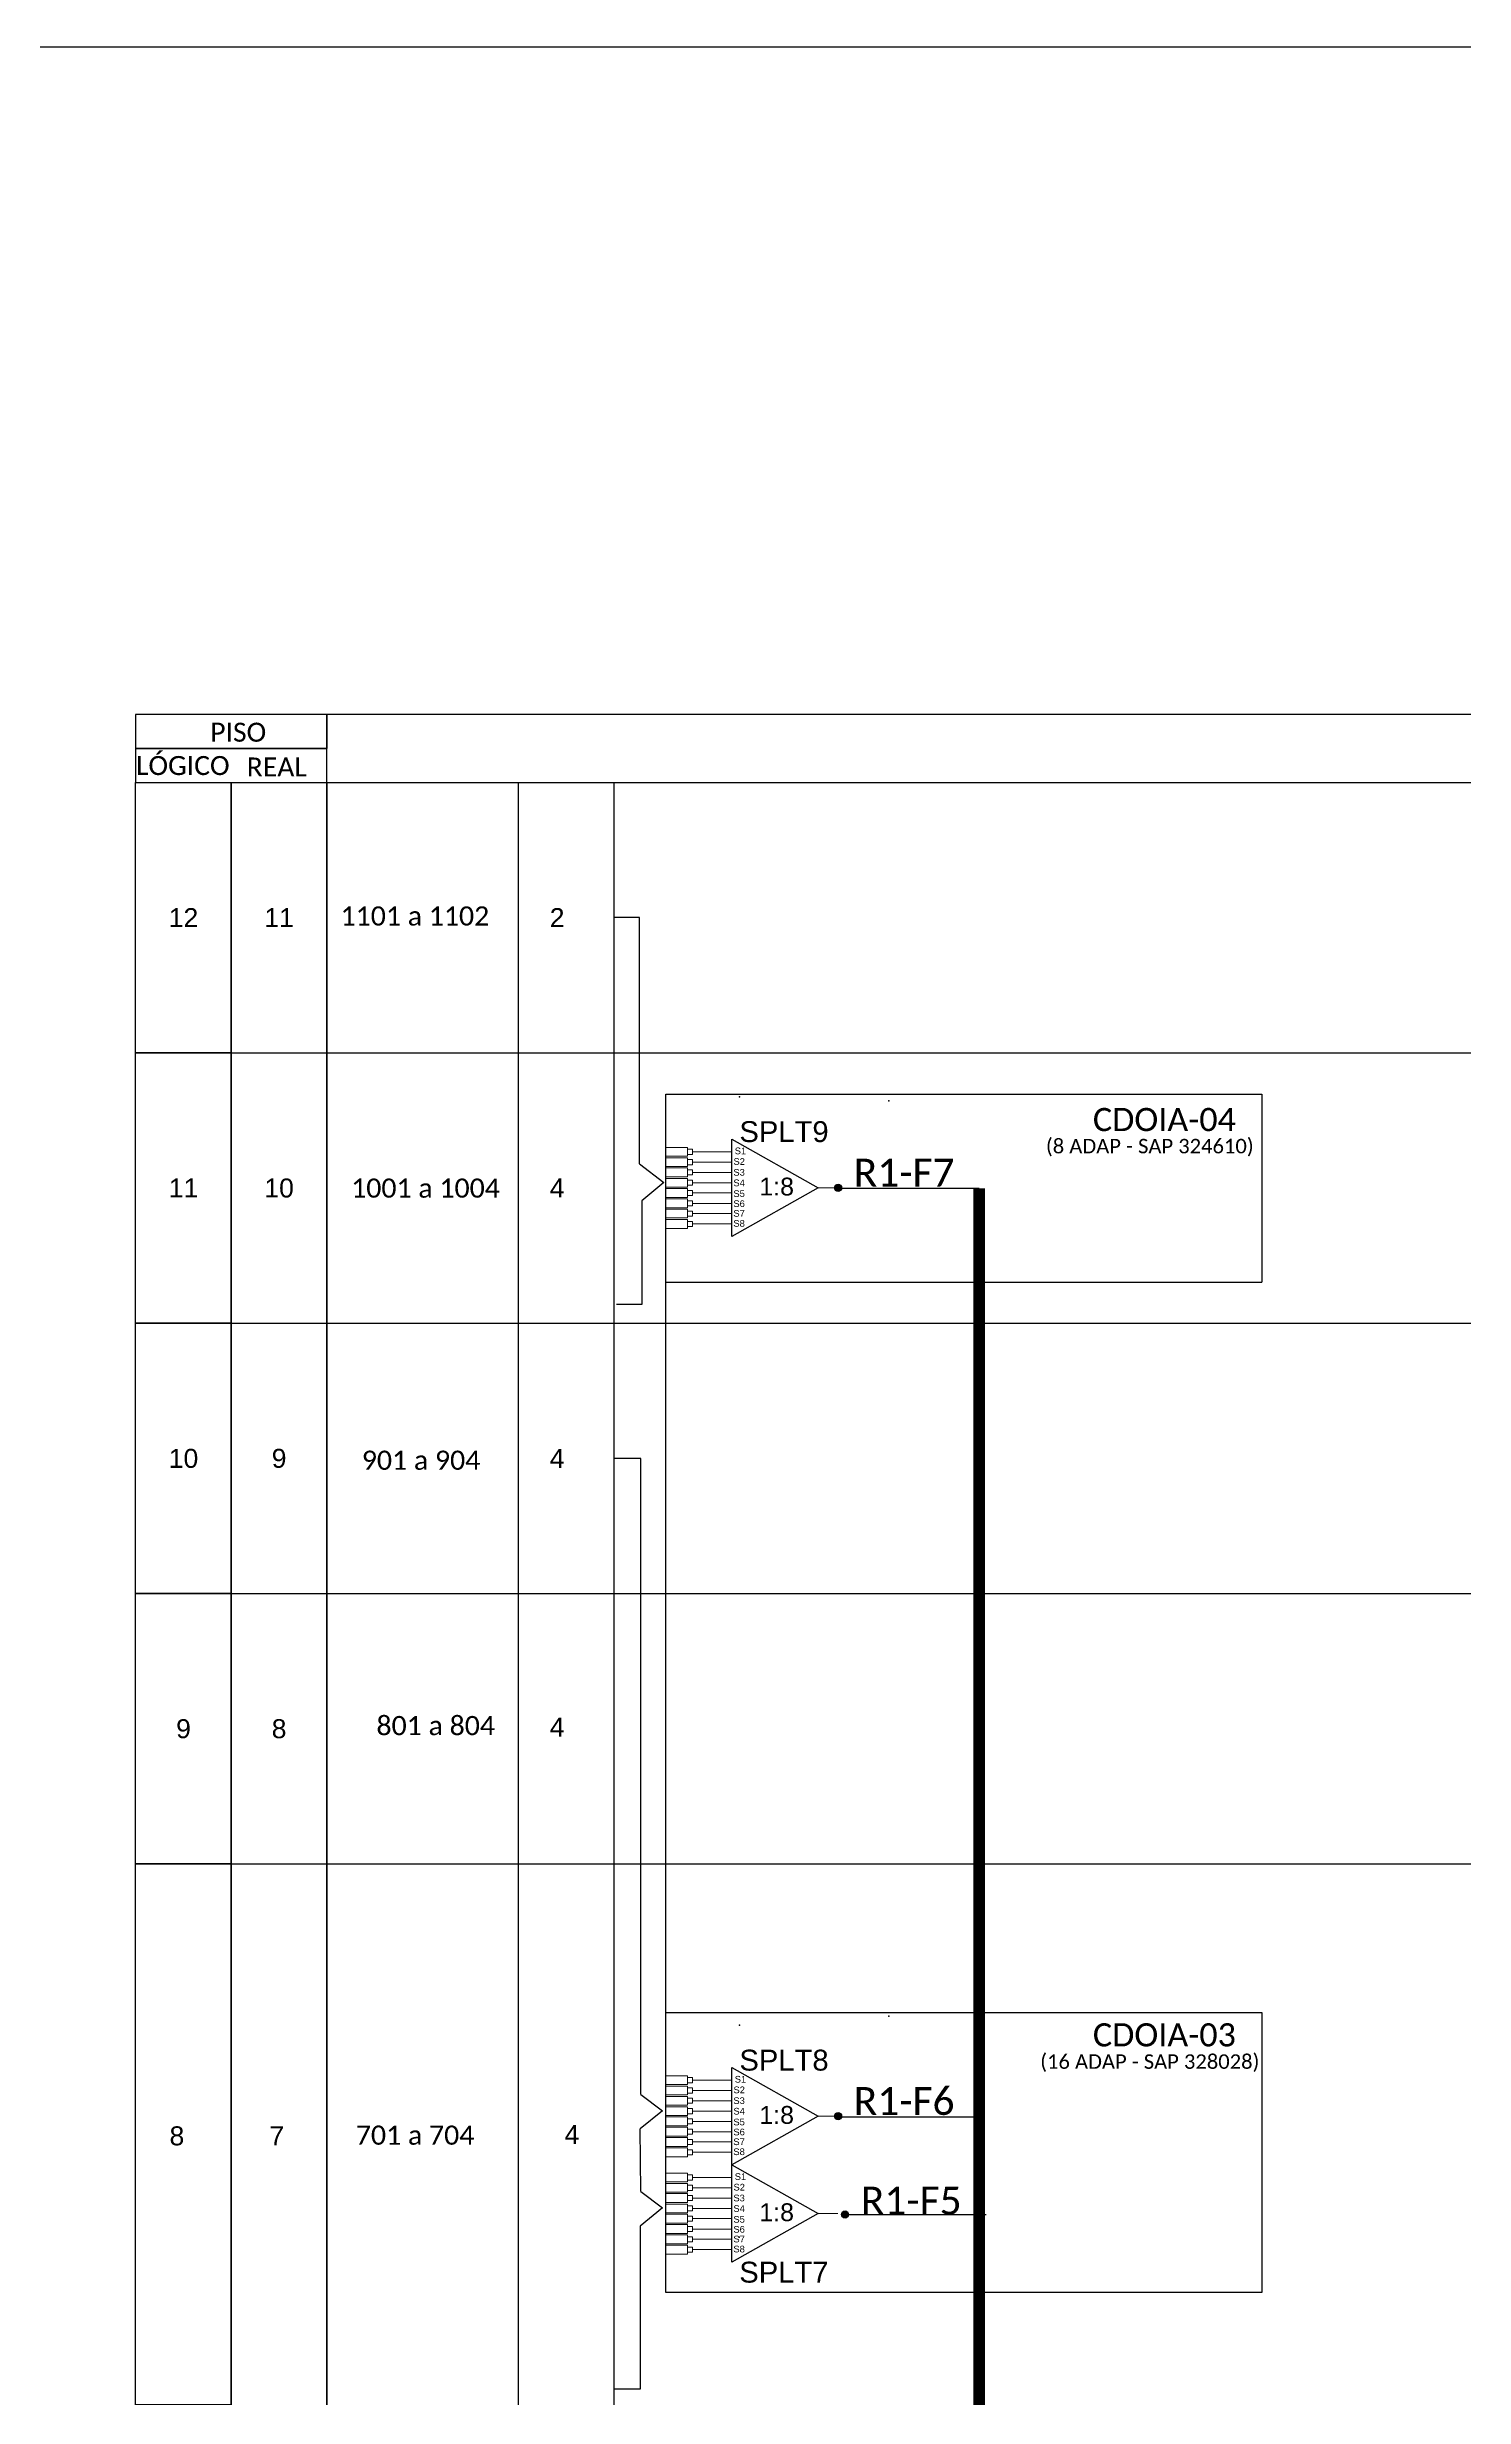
# Model space of a CAD drawing. Header units: metres. Extents: x -203 to 1885, y -55 to 636.
# Drawn here: x 541.9 to 629.8, y 490.2 to 636 of the extents above; entities that cross this region are included whole.
import ezdxf
from ezdxf.enums import TextEntityAlignment as Align

# ---------------------------------------------------------------- set-up
doc = ezdxf.new("R2010")
doc.units = ezdxf.units.M
doc.styles.add('ARIAL', font='arial.ttf')
doc.styles.add('WMF-Calibri0', font='calibri.ttf')

# ---------------------------------------------------------------- blocks, each defined once
blk = doc.blocks.new('SPLITTER_')
blk.add_point((0, 0))
at = {"style": 'ARIAL', "flags": 4}
blk.add_attdef('SPLT', (0, -3.26), '', height=1.5, dxfattribs=at)
blk = doc.blocks.new('SPLT_1-8_SC-APC_ESQ')
at = {"color": 1}
blk.add_lwpolyline([(7.37, -2.1), (17.04, -7.55), (7.37, -13), (7.37, -2.1)], dxfattribs=at)
at = {"color": 3, "lineweight": 0}
for points in [[(2.41, -3.02), (0, -3.02)], [(2.41, -4), (0, -4)], [(2.41, -4.17), (0, -4.17)], [(2.41, -5.16), (0, -5.16)], [(2.41, -3.02), (2.41, -4)], [(2.41, -4.17), (2.41, -5.16)], [(2.99, -3.51), (7.37, -3.51)], [(7.37, -4.66), (2.99, -4.66)], [(2.41, -5.32), (0, -5.32)], [(2.41, -6.31), (0, -6.31)], [(2.41, -6.48), (0, -6.48)], [(2.41, -7.46), (0, -7.46)], [(2.41, -7.63), (0, -7.63)], [(2.41, -5.32), (2.41, -6.31)], [(2.41, -6.48), (2.41, -7.46)], [(2.41, -7.63), (2.41, -8.62)], [(7.37, -5.82), (2.99, -5.82)], [(7.37, -6.97), (2.99, -6.97)], [(2.41, -8.62), (0, -8.62)], [(2.41, -8.78), (0, -8.78)], [(2.41, -9.77), (0, -9.77)], [(2.41, -9.94), (0, -9.94)], [(2.41, -8.78), (2.41, -9.77)], [(2.41, -9.94), (2.41, -10.92)], [(7.37, -8.12), (2.99, -8.12)], [(7.37, -9.28), (2.99, -9.28)], [(7.37, -10.43), (2.99, -10.43)], [(2.41, -10.92), (0, -10.92)], [(2.41, -11.09), (0, -11.09)], [(2.41, -12.08), (0, -12.08)], [(2.41, -11.09), (2.41, -12.08)], [(7.37, -11.58), (2.99, -11.58)]]:
    blk.add_lwpolyline(points, dxfattribs=at)
for points in [[(2.99, -3.22), (2.41, -3.22), (2.41, -3.8), (2.99, -3.8)], [(2.99, -4.38), (2.41, -4.38), (2.41, -4.95), (2.99, -4.95)], [(2.99, -5.53), (2.41, -5.53), (2.41, -6.1), (2.99, -6.1)], [(2.99, -6.68), (2.41, -6.68), (2.41, -7.26), (2.99, -7.26)], [(2.99, -7.84), (2.41, -7.84), (2.41, -8.41), (2.99, -8.41)], [(2.99, -8.99), (2.41, -8.99), (2.41, -9.56), (2.99, -9.56)], [(2.99, -10.14), (2.41, -10.14), (2.41, -10.72), (2.99, -10.72)], [(2.99, -11.3), (2.41, -11.3), (2.41, -11.87), (2.99, -11.87)]]:
    blk.add_lwpolyline(points, close=True, dxfattribs=at)
at = {"color": 1, "lineweight": 0}
blk.add_lwpolyline([(17.04, -7.55), (19.26, -7.55)], dxfattribs=at)
at = {"color": 1, "style": 'ARIAL'}
for s, height, p in [('S2', 0.75, (7.56, -4.97)), ('S1', 0.75, (7.7, -3.78)), ('S5', 0.75, (7.55, -8.57)), ('S3', 0.75, (7.55, -6.18)), ('S4', 0.75, (7.55, -7.36)), ('1:8', 2, (10.45, -8.4)), ('S6', 0.75, (7.55, -9.69)), ('S7', 0.75, (7.55, -10.78)), ('S8', 0.75, (7.55, -11.9))]:
    blk.add_text(s, height=height, dxfattribs=at).set_placement(p)
blk = doc.blocks.new('A$C415C251F')
at = {"color": 3}
blk.add_point((0, 0), dxfattribs=at)
blk = doc.blocks.new('LEG_CDOIA8_C-SPLT_ESQ')
at = {"color": 3, "extrusion": (0, 0, -1), "xscale": -1, "zscale": -1}
blk.add_blockref('A$C415C251F', (0, 0), dxfattribs=at)
at = {"color": 1, "style": 'WMF-Calibri0', "flags": 4}
blk.add_attdef('CDO', (21.44, -2.61), '', height=2, dxfattribs=at)
blk.add_attdef('MODELO', text='', height=1.5, dxfattribs=at).set_placement((22.54, -4.54), align=Align.CENTER)
at = {"style": 'ARIAL', "flags": 4}
blk.add_attdef('SPLITAGEM', text='', height=1.5, dxfattribs=at).set_placement((18.61, -12.59), align=Align.CENTER)

msp = doc.modelspace()

# ---------------------------------------------------------------- hatches: boundary and pattern name
h = msp.add_hatch(color=3)
h.dxf.hatch_style = 1
edge = h.paths.add_edge_path()
edge.add_arc((590.98, 565.2), 0.221, 0, 360)
h = msp.add_hatch(color=3)
h.dxf.hatch_style = 1
edge = h.paths.add_edge_path()
edge.add_arc((590.98, 507.58), 0.221, 0, 360)
h = msp.add_hatch(color=3)
h.dxf.hatch_style = 1
edge = h.paths.add_edge_path()
edge.add_arc((591.41, 501.48), 0.221, 0, 360)

# ---------------------------------------------------------------- linework, layer by layer
for p, q in [((553.33, 590.36), (559.27, 590.36)), ((553.33, 573.58), (553.33, 590.36)), ((559.27, 590.36), (661.26, 590.36)), ((559.27, 590.36), (628.32, 590.36)), ((559.27, 573.58), (559.27, 590.36)), ((559.27, 590.36), (559.27, 573.58)), ((571.13, 590.36), (571.13, 456.11)), ((577.06, 590.36), (577.06, 573.58)), ((553.33, 573.58), (559.27, 573.58)), ((553.33, 556.8), (553.33, 573.58)), ((559.27, 573.58), (661.26, 573.58)), ((559.27, 573.58), (628.32, 573.58)), ((559.27, 556.8), (559.27, 573.58)), ((559.27, 573.58), (559.27, 556.8)), ((571.13, 573.58), (571.13, 422.55)), ((577.06, 573.58), (577.06, 556.8)), ((553.33, 556.8), (559.27, 556.8)), ((553.33, 540.02), (553.33, 556.8)), ((559.27, 556.8), (661.26, 556.8)), ((559.27, 556.8), (628.32, 556.8)), ((559.27, 540.02), (559.27, 556.8)), ((559.27, 556.8), (559.27, 540.02)), ((571.13, 556.8), (571.13, 405.76)), ((577.06, 556.8), (577.06, 540.02)), ((553.33, 540.02), (559.27, 540.02)), ((553.33, 523.24), (553.33, 540.02)), ((559.27, 540.02), (661.26, 540.02)), ((559.27, 540.02), (628.32, 540.02)), ((559.27, 523.24), (559.27, 540.02)), ((559.27, 540.02), (559.27, 523.24)), ((571.13, 540.02), (571.13, 388.98)), ((577.06, 540.02), (577.06, 523.24)), ((553.33, 523.24), (559.27, 523.24)), ((553.33, 489.67), (553.33, 523.24)), ((559.27, 523.24), (661.26, 523.24)), ((559.27, 523.24), (628.32, 523.24)), ((559.27, 489.67), (559.27, 523.24)), ((559.27, 523.24), (559.27, 489.67)), ((571.13, 523.24), (571.13, 372.2)), ((577.06, 523.24), (577.06, 472.89))]:
    msp.add_line(p, q)
for points in [[(-203.47, 636.01), (824.44, 636.01), (824.44, -55.3), (-203.47, -55.3)], [(547.4, 590.36), (553.33, 590.36), (553.33, 573.58), (547.4, 573.58)], [(547.4, 573.58), (553.33, 573.58), (553.33, 556.8), (547.4, 556.8)], [(547.4, 556.8), (553.33, 556.8), (553.33, 540.02), (547.4, 540.02)], [(547.4, 540.02), (553.33, 540.02), (553.33, 523.24), (547.4, 523.24)], [(547.4, 523.24), (553.33, 523.24), (553.33, 489.67), (547.4, 489.67)]]:
    msp.add_lwpolyline(points, close=True)
at = {"color": 0}
for points in [[(547.4, 592.47), (559.27, 592.47), (559.27, 594.58), (547.4, 594.58)], [(547.4, 590.36), (559.27, 590.36), (559.27, 592.47), (547.4, 592.47)]]:
    msp.add_lwpolyline(points, close=True, dxfattribs=at)
for points in [[(559.27, 594.58), (559.27, 592.47)], [(755.2, 594.58), (559.27, 594.58)], [(547.4, 589.31), (547.4, 590.36)], [(580.3, 514.01), (580.3, 559.35)]]:
    msp.add_lwpolyline(points)
at = {"color": 3}
for points in [[(578.65, 566.68), (578.65, 581.97), (577.06, 581.97)], [(578.65, 566.68), (580.17, 565.53), (578.8, 564.4)], [(578.8, 564.4), (578.8, 557.96), (577.24, 557.96)], [(578.74, 508.92), (578.74, 548.41), (577.06, 548.41)], [(578.74, 508.92), (580.08, 507.91), (578.71, 506.79)], [(578.74, 502.9), (578.71, 506.79)], [(578.74, 502.9), (580.08, 501.89), (578.71, 500.76)], [(578.71, 500.76), (578.71, 490.63), (577.06, 490.63)]]:
    msp.add_lwpolyline(points, dxfattribs=at)
at = {"color": 1}
for points in [[(580.3, 559.35), (580.3, 571.01), (617.27, 571.01), (617.27, 559.35)], [(580.3, 559.35), (617.27, 559.35)]]:
    msp.add_lwpolyline(points, dxfattribs=at)
at = {"color": 5}
for points in [[(590.98, 565.17), (599.73, 565.17)], [(590.98, 507.55), (599.73, 507.55)], [(591.41, 501.48), (600.16, 501.48)]]:
    msp.add_lwpolyline(points, dxfattribs=at)
at = {"color": 5, "const_width": 0.726}
msp.add_lwpolyline([(599.73, 565.17), (599.73, 338.64)], dxfattribs=at)
at = {"color": 1}
msp.add_lwpolyline([(580.3, 514.01), (617.27, 514.01), (617.27, 496.63), (580.3, 496.63)], close=True, dxfattribs=at)
at = {"color": 3}
for centre in [(590.98, 565.2), (590.98, 507.58), (591.41, 501.48)]:
    msp.add_circle(centre, 0.221, dxfattribs=at)

# ---------------------------------------------------------------- block references
ref = msp.add_blockref('SPLITTER_', (584.86, 570.85), dxfattribs=dict(xscale=0.8640000000001962, yscale=0.8640000000001962, zscale=0.8640000000001964))
ref.add_attrib('SPLT', 'SPLT9', (584.86, 568.04), dxfattribs={"height": 1.296, "style": 'ARIAL'})
at = {"color": 1}
ref = msp.add_blockref('LEG_CDOIA8_C-SPLT_ESQ', (594.12, 570.6), dxfattribs=dict(at, xscale=0.7185024000001636, yscale=0.7185024000001619, zscale=0.7185024000001633))
ref.add_attrib('CDO', 'CDOIA-04', (606.79, 568.72), dxfattribs={"color": 1, "height": 1.437, "style": 'WMF-Calibri0'})
ref.add_attrib('MODELO', '(8 ADAP - SAP 324610)', dxfattribs={"color": 1, "height": 0.8981, "style": 'WMF-Calibri0'}).set_placement((610.32, 567.34), align=Align.CENTER)
at = {"xscale": 0.5542732799999825, "yscale": 0.5542732799999825, "zscale": 0.5542732799999828}
for p in [(580.3, 569.38), (580.3, 511.76), (580.3, 505.72)]:
    msp.add_blockref('SPLT_1-8_SC-APC_ESQ', p, dxfattribs=at)
at = {"color": 1}
ref = msp.add_blockref('LEG_CDOIA8_C-SPLT_ESQ', (594.12, 513.78), dxfattribs=dict(at, xscale=0.7185024000001636, yscale=0.7185024000001619, zscale=0.7185024000001633))
ref.add_attrib('CDO', 'CDOIA-03', (606.79, 511.91), dxfattribs={"color": 1, "height": 1.437, "style": 'WMF-Calibri0'})
ref.add_attrib('MODELO', '(16 ADAP - SAP 328028)', dxfattribs={"color": 1, "height": 0.8981, "style": 'WMF-Calibri0'}).set_placement((610.32, 510.52), align=Align.CENTER)
ref = msp.add_blockref('SPLITTER_', (584.86, 513.23), dxfattribs=dict(xscale=0.8640000000001962, yscale=0.8640000000001962, zscale=0.8640000000001964))
ref.add_attrib('SPLT', 'SPLT8', (584.86, 510.41), dxfattribs={"height": 1.296, "style": 'ARIAL'})
ref = msp.add_blockref('SPLITTER_', (584.85, 500.07), dxfattribs=dict(xscale=0.8640000000001962, yscale=0.8640000000001962, zscale=0.8640000000001964))
ref.add_attrib('SPLT', 'SPLT7', (584.85, 497.25), dxfattribs={"height": 1.296, "style": 'ARIAL'})

# ---------------------------------------------------------------- texts
at = {"color": 0, "style": 'WMF-Calibri0'}
for s, p in [('     PISO', (549.95, 592.89)), ('  LÓGICO', (546.59, 590.82)), ('    REAL', (552.63, 590.73))]:
    msp.add_text(s, height=1.179, dxfattribs=at).set_placement(p)
at = {"style": 'WMF-Calibri0'}
for s, height, p in [('1101 a 1102', 1.1875, (560.11, 581.48)), ('1001 a 1004', 1.1875, (560.77, 564.59)), ('901 a 904', 1.188, (561.43, 547.7)), ('801 a 804', 1.188, (562.34, 531.23)), ('701 a 704', 1.188, (561.06, 505.81))]:
    msp.add_text(s, height=height, dxfattribs=at).set_placement(p)
at = {"color": 5, "style": 'WMF-Calibri0'}
for s, p in [('R1-F7', (591.95, 565.28)), ('R1-F6', (591.95, 507.66)), ('R1-F5', (592.39, 501.48))]:
    msp.add_text(s, height=1.728, dxfattribs=at).set_placement(p)
at = {"style": 'ARIAL', "flags": 12}
for tag, text, height, p in [('12', 'XX', 1.179, (550.37, 581.97)), ('11', 'XX', 1.179, (556.3, 581.97)), ('2', 'XX', 1.179, (573.55, 581.97)), ('11', 'XX', 1.179, (550.37, 565.19)), ('10', 'XX', 1.179, (556.3, 565.19)), ('4', 'XX', 1.179, (573.55, 565.19)), ('10', '', 1.18, (550.37, 548.41)), ('9', 'XX', 1.179, (556.3, 548.41)), ('4', 'XX', 1.179, (573.55, 548.41)), ('9', 'XX', 1.179, (550.37, 531.63)), ('8', 'XX', 1.179, (556.3, 531.63)), ('4', 'XX', 1.179, (573.55, 531.73)), ('8', 'XX', 1.179, (549.96, 506.36)), ('7', 'XX', 1.179, (556.16, 506.36)), ('4', 'XX', 1.179, (574.47, 506.45))]:
    msp.add_attdef(tag, text=text, height=height, dxfattribs=at).set_placement(p, align=Align.MIDDLE_CENTER)

doc.saveas('drawing.dxf')
